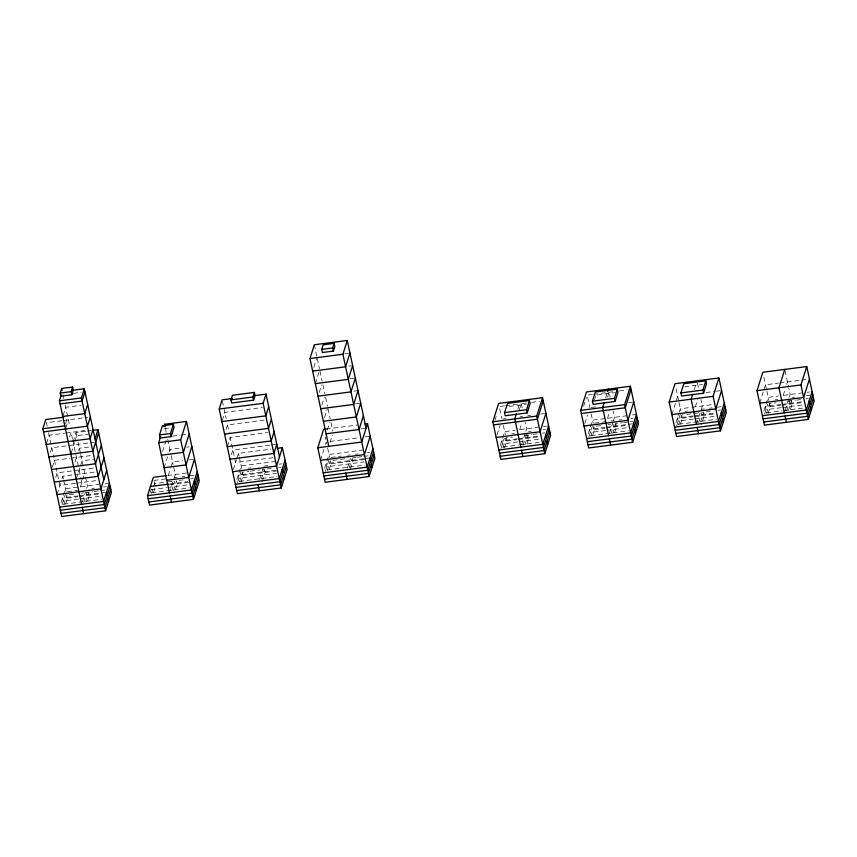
<?xml version="1.0" encoding="UTF-8"?>
<svg xmlns="http://www.w3.org/2000/svg" width="857" height="857" viewBox="0 0 857 857"><rect width="100%" height="100%" fill="white"/><g stroke="black" fill="none" stroke-linecap="round" stroke-linejoin="round"><path stroke-width="0.64" stroke-dasharray="4.29 3.21" d="M46.578 443.262L49.117 435.217L64.618 433.203M50.359 452.357L51.806 447.761L67.307 445.747M63.161 415.324L65.7 407.279L81.201 405.265M65.539 423.583L67.36 417.841M52.32 467.194L54.494 460.305L69.995 458.291M65.85 427.868L68.389 419.823M55.726 477.435L57.183 472.85L72.684 470.825M69.631 436.963L71.077 432.367L72.427 438.634M73.102 441.773L76.005 432.581L86.343 431.242M56.969 494.575L60.461 483.552M62.015 478.645L62.786 476.192L95.084 471.993M71.227 452.946L74.495 442.608M74.859 441.462L76.68 435.72L88.303 434.21M61.104 502.523L65.475 488.736L99.058 484.366M75.009 462.041L77.184 455.153M78.64 450.557L79.369 448.254L89.706 446.915M62.143 504.505L65.368 494.328M63.718 504.805L66.814 495.003L67.489 498.142L65.303 505.041M76.241 479.181L82.058 460.798L93.681 459.288M80.376 487.13L84.747 473.343M82.39 501.806L85.111 493.236M86.664 488.329L87.435 485.887L83.397 467.065M83.836 502.491L86.943 492.689M85.679 501.956L88.774 492.154L89.449 495.292L86.9 503.327M162.551 451.532L166.44 439.287M150.104 492.7L151.271 489.026M151.56 493.386L154.656 483.584L166.29 482.073M153.51 492.464L154.967 487.869M164.083 467.751L167.576 456.727M169.129 451.821L169.9 449.379L181.523 447.868M168.315 475.399L170.65 468.04M171.036 466.819L172.589 461.912L182.927 460.573M169.461 492.839L175.278 474.457L173.393 465.683M171.679 491.072L174.785 481.27M173.521 490.525L176.617 480.723L177.292 483.862L174.378 493.054M222.263 420.412L224.802 412.378L262.263 407.503M226.044 429.507L227.491 424.911L264.952 420.037M227.276 446.647L230.179 437.456L267.641 432.581M231.422 454.596L232.868 450L270.33 445.126M233.383 469.432L236.532 459.47M236.918 458.249L238.471 453.353L270.769 449.143M236.789 479.674L241.16 465.887L274.743 461.527M237.56 482.502L241.47 470.172M239.403 481.966L242.499 472.164L248.959 471.318M240.988 482.191L243.174 475.292L242.499 472.164M259.521 479.641L263.013 468.618M261.364 479.106L264.459 469.304L258 470.139M262.221 481.634L265.134 472.443L264.459 469.304M313.844 367.332L316.619 358.558M315.344 383.625L318.911 372.345M319.222 392.41L321.6 384.889M321.911 404.954L324.289 397.434M324.599 417.488L327.374 408.725M327.288 430.032L329.666 422.512M320.497 460.305L323.989 449.272M325.531 444.376L326.313 441.923L327.385 446.936M329.977 442.576L332.355 435.056M324.632 468.254L329.002 454.467L362.586 450.096M325.306 471.382L328.895 460.048M327.245 470.536L330.341 460.734L331.016 463.873L328.831 470.761M347.364 468.222L350.47 458.42M349.206 467.686L351.938 459.031M350.427 469.058L352.977 461.012L352.527 458.923M495.035 420.016L496.203 416.341M496.953 435.002L500.06 425.201M500.317 445.404L504.687 431.617L515.025 430.278M501.088 448.232L504.27 438.195M502.93 447.686L506.026 437.884L512.486 437.049M504.516 447.911L506.701 441.023L506.026 437.884M517.885 409.121L519.428 404.215M519.331 409.807L521.27 403.679L526.434 403.004M519.685 429.7L521.634 423.572M521.602 444.687L525.48 432.442M525.866 431.21L526.648 428.757L525.298 422.49M523.049 445.372L526.541 434.349M524.891 444.837L527.987 435.035L528.662 438.163L526.477 445.062M583.66 406.143L586.37 397.562M584.795 423.583L587.516 415.002M594.544 399.737L596.001 395.141M588.159 433.974L592.53 420.198L626.113 415.827M588.834 437.113L592.423 425.779M590.773 436.267L593.869 426.465L594.544 429.603L592.358 436.492M605.728 397.691L607.667 391.574M607.559 397.155L609.113 392.26L610.184 397.273M607.527 418.27L609.863 410.921M609.445 433.267L612.937 422.233M613.323 421.012L614.49 417.338L613.141 411.071M610.891 433.953L613.998 424.151M612.734 433.406L615.829 423.604L622.289 422.769M614.683 432.485L616.504 426.743L615.829 423.604M671.856 414.606L677.683 396.223M676.002 422.555L678.915 413.363M679.205 412.442L680.372 408.768L690.71 407.429M676.676 425.693L680.683 413.053M678.605 424.836L681.711 415.034L685.589 414.531M680.565 423.915L682.386 418.173L681.936 416.084M694.234 389.41L696.173 383.283M695.37 406.85L697.705 399.501M696.505 424.29L702.333 405.918L700.983 399.641M698.734 422.522L701.84 412.72M700.565 421.987L703.672 412.185L704.347 415.324L701.433 424.504M759.698 403.186L763.587 390.931M763.973 389.699L765.526 384.804L778.445 383.122M763.844 411.124L768.215 397.348L778.542 395.998M764.615 413.952L767.797 403.926M766.447 413.417L769.554 403.615L776.014 402.779M768.043 413.642L770.229 406.754L769.554 403.615M783.212 395.431L785.151 389.303M786.705 384.397L787.487 381.943M785.13 410.417L789.008 398.162M789.393 396.941L790.175 394.488L788.826 388.221M786.576 411.103L790.068 400.08M788.408 410.557L791.514 400.755L792.189 403.893L790.004 410.782M344.685 353.705L348.638 353.191M73.348 393.395L81.104 392.388M348.692 366.078L351.327 365.735M350.063 378.783L354.016 378.269M61.929 420.669L46.428 422.683L47.242 426.443M63.225 420.498L87.768 417.305M354.07 391.156L356.705 390.813M65.914 433.042L86.578 430.353M87.639 431.071L91.506 430.568M164.287 428.725L170.393 427.932M355.441 403.872L360.711 403.186M68.603 445.576L89.267 442.887M90.563 442.726L94.441 442.223M172.375 436.159L180.131 435.152M181.416 434.981L187.876 434.145M71.292 458.12L91.956 455.431M186.697 447.193L189.279 446.851M326.206 429.046L357.208 425.018M504.473 405.864L499.31 406.539L501.998 419.073M505.769 405.693L519.974 403.851M531.608 402.34L539.353 401.322M592.316 394.434L587.152 395.109L589.841 407.653M593.612 394.274L614.276 391.585M619.45 390.91L627.195 389.903M509.454 406.4L526.252 404.215M597.297 394.97L615.38 392.624M360.818 428.95L364.771 428.436M684.518 386.85L702.601 384.504M73.981 470.664L94.645 467.976M271.626 444.954L275.504 444.451M189.386 459.738L193.254 459.223M330.191 441.419L358.612 437.723M365.071 436.888L368.938 436.384M503.284 418.912L505.876 418.57M520.081 416.727L522.663 416.384M527.837 415.72L530.419 415.377M540.756 414.038L544.624 413.535M591.126 407.482L596.301 406.807M628.588 402.608L632.466 402.104M706.104 392.527L715.145 391.36M716.431 391.188L720.308 390.685M779.731 382.95L800.406 380.272M801.691 380.101L808.151 379.255M75.373 483.369L59.872 485.383L56.112 467.826M76.669 483.198L97.334 480.509M273.019 457.67L235.557 462.534L229.108 432.442M105.518 483.53L109.396 483.027M167.522 475.464L186.901 472.946M520.188 429.603L538.271 427.247M543.434 426.572L548.609 425.908M632.573 414.981L636.451 414.477M691.995 407.257L713.956 404.397M783.716 395.334L801.798 392.977M806.962 392.302L809.554 391.97M67.435 491.704L77.773 490.365M91.978 488.511L94.57 488.179M103.611 487.001L106.193 486.669M153.992 480.445L165.615 478.934M174.657 477.756L177.238 477.424M182.412 476.749L184.994 476.417M190.158 475.742L194.036 475.239M248.294 468.19L250.876 467.847M263.795 466.165L267.663 465.662M279.296 464.151L281.878 463.819M330.963 457.434L341.3 456.085M347.76 455.249L350.342 454.917M355.505 454.242L358.097 453.899M367.139 452.732L369.721 452.389M511.822 433.91L514.404 433.578M528.608 431.724L531.19 431.392M542.824 429.882L545.406 429.539M594.49 423.165L604.828 421.815M611.287 420.98L613.869 420.637M619.033 419.973L621.625 419.63M630.666 418.452L633.248 418.12M684.914 411.403L687.496 411.06M701.712 409.218L704.293 408.885M709.457 408.211L712.049 407.868M717.213 407.204L721.091 406.7M775.339 399.641L777.931 399.308M792.136 397.455L794.718 397.123M806.351 395.613L811.515 394.938M69.406 494.671L75.866 493.836M81.029 493.161L83.611 492.829M84.907 492.657L92.652 491.65M93.949 491.479L99.112 490.804M100.408 490.643L105.572 489.968M167.576 481.902L174.035 481.066M179.209 480.391L183.077 479.888M190.832 478.881L193.414 478.549M250.255 471.157L256.714 470.311M267.052 468.972L273.512 468.126M278.675 467.461L281.257 467.119M332.934 460.402L339.393 459.556M340.679 459.395L347.139 458.549M352.302 457.884L356.18 457.381M357.476 457.21L362.64 456.535M363.936 456.363L369.099 455.699M524.12 435.538L531.865 434.531M533.161 434.36L537.028 433.856M542.202 433.181L544.784 432.849M596.451 426.133L602.91 425.286M608.084 424.611L610.666 424.279M623.585 422.597L628.749 421.923M630.045 421.762L632.627 421.419M686.886 414.37L693.345 413.524M694.631 413.363L702.386 412.356M706.254 411.853L710.132 411.339M717.887 410.332L720.469 410M787.637 401.258L795.392 400.251M796.689 400.09L800.556 399.587M805.73 398.912L808.312 398.58M78.062 495.914L62.561 497.928L63.236 501.066L78.737 499.042M79.358 495.742L100.023 493.054M101.319 492.882L105.197 492.379M169.782 483.98L187.865 481.634M275.708 470.204L238.246 475.078L238.921 478.217L276.382 473.343M363.55 458.784L326.089 463.658L326.763 466.786L364.225 461.923M364.846 458.613L368.724 458.109M517.274 438.795L501.774 440.809L502.448 443.937L517.949 441.923M518.571 438.623L539.235 435.934M605.117 427.364L589.616 429.378L590.291 432.517L605.792 430.503M606.413 427.193L627.078 424.515M628.374 424.344L632.252 423.84M692.959 415.945L677.458 417.959L678.133 421.098L693.634 419.073M694.256 415.774L714.92 413.085M780.802 404.515L765.301 406.539L765.976 409.667L781.477 407.653M782.098 404.354L802.763 401.665M67.489 498.142L77.826 496.803M79.112 496.632L101.072 493.771M169.547 484.869L188.915 482.352M243.174 475.292L276.757 470.932M331.016 463.873L364.6 459.502M506.701 441.023L517.039 439.684M518.324 439.512L540.285 436.652M594.544 429.603L604.881 428.254M606.167 428.082L628.127 425.233M682.386 418.173L692.724 416.834M694.009 416.663L715.97 413.802M770.229 406.754L780.566 405.404M781.852 405.243L803.812 402.383M80.033 498.881L100.698 496.192M151.078 489.636L166.579 487.622M167.876 487.451L188.54 484.762M519.246 441.762L539.91 439.073M607.088 430.332L627.753 427.643M694.931 418.912L715.595 416.223M782.762 407.482L803.438 404.793M63.911 504.195L101.372 499.32M151.753 492.775L189.215 487.901M239.596 481.345L277.057 476.481M327.438 469.925L364.9 465.051M503.123 447.075L518.624 445.062M519.91 444.89L540.585 442.201M590.966 435.656L628.427 430.782M678.808 424.226L716.27 419.352M766.651 412.806L782.152 410.792M783.437 410.621L804.112 407.932M785.066 370.663L788.558 386.968M763.908 377.284L766.597 389.817M766.865 391.071L768.89 400.476M697.491 383.336L698.562 388.36M676.066 388.703L678.755 401.247M679.023 402.501L680.822 410.857M591.18 413.92L593.205 423.326M521.27 403.679L522.341 408.693M503.338 425.351L505.362 434.756M314.326 344.76L316.747 356.051M317.283 358.558L319.436 368.585M319.972 371.102L322.125 381.129M322.928 384.889L324.814 393.674M325.617 397.434L327.503 406.218M328.038 408.725L330.191 418.752M330.995 422.512L332.88 431.296M325.242 436.909L325.778 439.416M327.653 448.19L329.677 457.606M238.471 453.353L239.007 455.86M239.274 457.113L241.835 469.025M222.392 401.087L226.152 418.645M227.491 424.911L228.84 431.189M165.326 428.05L166.408 433.074M167.747 439.341L170.971 454.392M171.239 455.645L173.125 464.43M154.217 481.495L155.331 486.722M76.005 432.581L77.751 440.734M78.03 441.987L80.44 453.278M80.719 454.531L83.129 465.812M63.011 394.745L63.825 398.505M65.164 404.772L69.738 426.09M72.695 439.887L78.608 467.483M79.144 469.99L81.029 478.763M81.297 480.016L81.833 482.534M62.786 476.192L63.322 478.709M63.589 479.963L66.15 491.875M48.581 432.71L53.959 457.799M54.494 460.305L55.844 466.572"/><path stroke-width="1.29" d="M92.802 430.396L97.966 429.721L111.41 492.432L105.593 510.815L61.672 516.525L42.85 428.736L45.764 419.544L63.847 417.188M60.215 393.063L61.672 388.467L72.652 387.043L73.327 390.181L71.87 394.777L60.89 396.202L60.215 393.063L71.195 391.638L72.652 387.043M81.619 504.259L59.433 400.797L61.254 395.056M105.593 510.815L81.394 397.937L84.307 388.746L72.674 390.267M84.972 391.885L82.068 401.076L60.108 403.936M87.66 404.429L84.757 413.62L62.797 416.47M90.349 416.973L87.446 426.154L43.525 431.874M93.038 429.507L90.135 438.698L46.214 444.408M95.063 438.913L97.966 429.721M98.641 432.86L92.824 451.243L48.903 456.952M101.33 445.404L95.513 463.776L51.591 469.497M104.018 457.949L98.201 476.321L54.28 482.03M106.707 470.482L100.89 488.865L56.969 494.575M109.396 483.027L103.579 501.409L59.658 507.119M110.071 486.165L104.243 504.537L60.322 510.247M110.735 489.293L104.918 507.676L60.997 513.386M159.488 434.938L162.391 425.758L173.371 424.322L174.046 427.461L171.143 436.652L160.163 438.077L159.488 434.938L170.468 433.513L173.371 424.322M169.461 492.839L158.706 442.673L160.645 436.545M163.751 426.743L164.523 424.29L186.483 421.44L199.252 481.013L193.436 499.385L149.514 505.094L147.5 495.689L153.317 477.317L166.237 475.635M193.436 499.385L180.666 439.812L186.483 421.44M189.172 433.974L183.355 452.357L161.395 455.217M191.861 446.518L186.044 464.901L164.083 467.751M194.55 459.063L188.733 477.435L166.772 480.295M197.239 471.596L191.422 489.979L147.5 495.689M197.913 474.735L192.086 493.118L148.165 498.828M277.229 448.307L282.392 447.633L287.095 469.582L281.278 487.965L237.357 493.675L219.21 409.025L222.113 399.833L232.451 398.484M198.578 477.874L192.761 496.246L148.839 501.966M230.972 399.865L232.429 395.27L254.39 392.41L255.054 395.548L253.608 400.144L231.647 402.994L230.972 399.865L252.933 397.005L254.39 392.41M281.278 487.965L263.131 403.304L266.034 394.124L254.411 395.634M268.723 406.657L265.82 415.849L221.899 421.558M271.412 419.202L268.509 428.393L224.588 434.103M274.101 431.746L271.198 440.937L227.276 446.647M276.79 444.28L273.886 453.471L229.965 459.181M328.788 446.336L309.966 358.547L314.326 344.76L347.267 340.475L366.089 428.264M282.392 447.633L276.575 466.015L232.654 471.725M285.081 460.177L279.264 478.56L235.343 484.269M321.729 349.388L323.185 344.793L334.166 343.368L334.83 346.496L333.384 351.091L322.403 352.527L321.729 349.388L332.709 347.963L334.166 343.368M285.756 463.316L279.928 481.688L236.007 487.408M286.42 466.444L280.603 484.826L236.682 490.536M326.206 429.046L323.625 429.378L317.808 447.761L325.199 482.245L369.121 476.535L342.907 354.262L347.267 340.475M349.956 353.02L345.596 366.807L312.655 371.092M352.645 365.564L348.285 379.34L315.344 383.625M355.334 378.098L350.974 391.885L318.033 396.17M358.022 390.642L353.662 404.429L320.722 408.714M360.711 403.186L356.351 416.963L323.41 421.248M363.4 415.72L359.04 429.507L326.099 433.792M364.964 424.011L367.546 423.669L361.729 442.051L317.808 447.761M370.235 436.213L364.418 454.596L320.497 460.305M372.924 448.757L367.107 467.129L323.185 472.839M373.598 451.885L367.771 470.268L323.85 475.978M374.263 455.024L368.446 473.407L324.524 479.117M369.121 476.535L374.938 458.163L367.546 423.669M492.818 421.783L498.635 403.401L542.556 397.691L550.623 435.313L544.806 453.685L500.884 459.406L492.818 421.783L536.739 416.063L542.556 397.691M504.58 412.624L507.494 403.433L529.455 400.573L530.119 403.711L527.216 412.903L505.255 415.752L504.58 412.624L526.541 409.764L529.455 400.573M516.332 414.017L514.778 418.923L520.82 447.14M543.231 400.819L537.414 419.202L493.493 424.911M545.92 413.363L540.092 431.746L496.182 437.456M548.609 425.908L542.781 444.28L498.86 450M549.283 429.036L543.456 447.418L499.535 453.128M549.948 432.174L544.131 450.557L500.209 456.267M580.66 410.353L586.477 391.97L630.398 386.261L638.465 423.883L632.648 442.266L588.727 447.975L580.66 410.353L624.582 404.643L630.398 386.261M592.423 401.194L595.336 392.003L617.297 389.153L617.961 392.281L615.058 401.472L593.098 404.333L592.423 401.194L614.383 398.344L617.297 389.153M604.174 402.597L602.621 407.493L608.663 435.72M607.667 391.574L608.438 389.121M631.073 389.399L625.246 407.782L581.335 413.492M633.762 401.944L627.935 420.316L584.013 426.025M636.451 414.477L630.623 432.86L586.702 438.57M637.126 417.616L631.298 435.999L587.377 441.709M637.79 420.755L631.973 439.127L588.052 444.847M669.167 402.062L674.995 383.69L718.916 377.98L726.308 412.463L720.491 430.846L676.569 436.556L669.167 402.062L713.088 396.352L718.916 377.98M680.94 392.902L683.843 383.722L705.804 380.862L706.479 384L703.565 393.192L681.604 396.041L680.94 392.902L702.901 390.053L705.804 380.862M692.681 394.306L691.128 399.212L696.505 424.29M721.605 390.513L715.777 408.896L671.856 414.606M724.294 403.058L718.466 421.44L674.545 427.15M724.968 406.197L719.141 424.569L675.22 430.278M725.633 409.325L719.816 427.707L675.894 433.417M757.01 390.642L762.837 372.259L806.758 366.55L814.15 401.044L808.333 419.416L764.412 425.126L757.01 390.642L800.931 384.932L806.758 366.55M784.798 369.41L778.97 387.782L784.348 412.87M809.447 379.094L803.62 397.466L759.698 403.186M812.136 391.628L806.308 410.01L762.387 415.72M812.811 394.766L806.983 413.149L763.062 418.859M813.475 397.905L807.658 416.277L763.737 421.998M309.966 358.547L342.907 354.262M59.433 400.797L81.394 397.937M42.85 428.736L64.811 425.875M219.21 409.025L263.131 403.304M158.706 442.673L180.666 439.812M150.404 486.508L168.486 484.151M809.222 400.819L809.897 403.958M810.572 407.096L811.236 410.224M800.931 384.932L808.333 419.416M785.023 415.999L786.372 422.276M721.38 412.249L722.055 415.377M722.73 418.516L723.394 421.655M713.088 396.352L720.491 430.846M702.901 390.053L703.565 393.192M697.18 427.429L698.53 433.696M633.537 423.669L634.212 426.807M634.887 429.946L635.551 433.074M624.582 404.643L632.648 442.266M614.383 398.344L615.058 401.472M609.338 438.848L610.687 445.126M545.695 435.099L546.37 438.227M547.045 441.366L547.709 444.504M536.739 416.063L544.806 453.685M526.541 409.764L527.216 412.903M521.495 450.279L522.845 456.545M370.01 457.938L370.685 461.077M371.36 464.215L372.024 467.344M332.709 347.963L333.384 351.091M345.81 473.128L347.16 479.395M266.034 394.124L279.478 456.824M282.167 469.368L282.842 472.507M283.517 475.635L284.181 478.774M252.933 397.005L253.608 400.144M257.968 484.548L259.317 490.815M194.325 480.788L195 483.926M195.675 487.065L196.339 490.193M170.468 433.513L171.143 436.652M164.523 424.29L165.058 426.797M170.125 495.967L171.475 502.245M84.307 388.746L103.793 479.674M106.482 492.218L107.157 495.346M107.832 498.485L108.507 501.624M71.195 391.638L71.87 394.777M61.672 388.467L62.122 390.556M82.283 507.398L83.632 513.664"/></g></svg>
